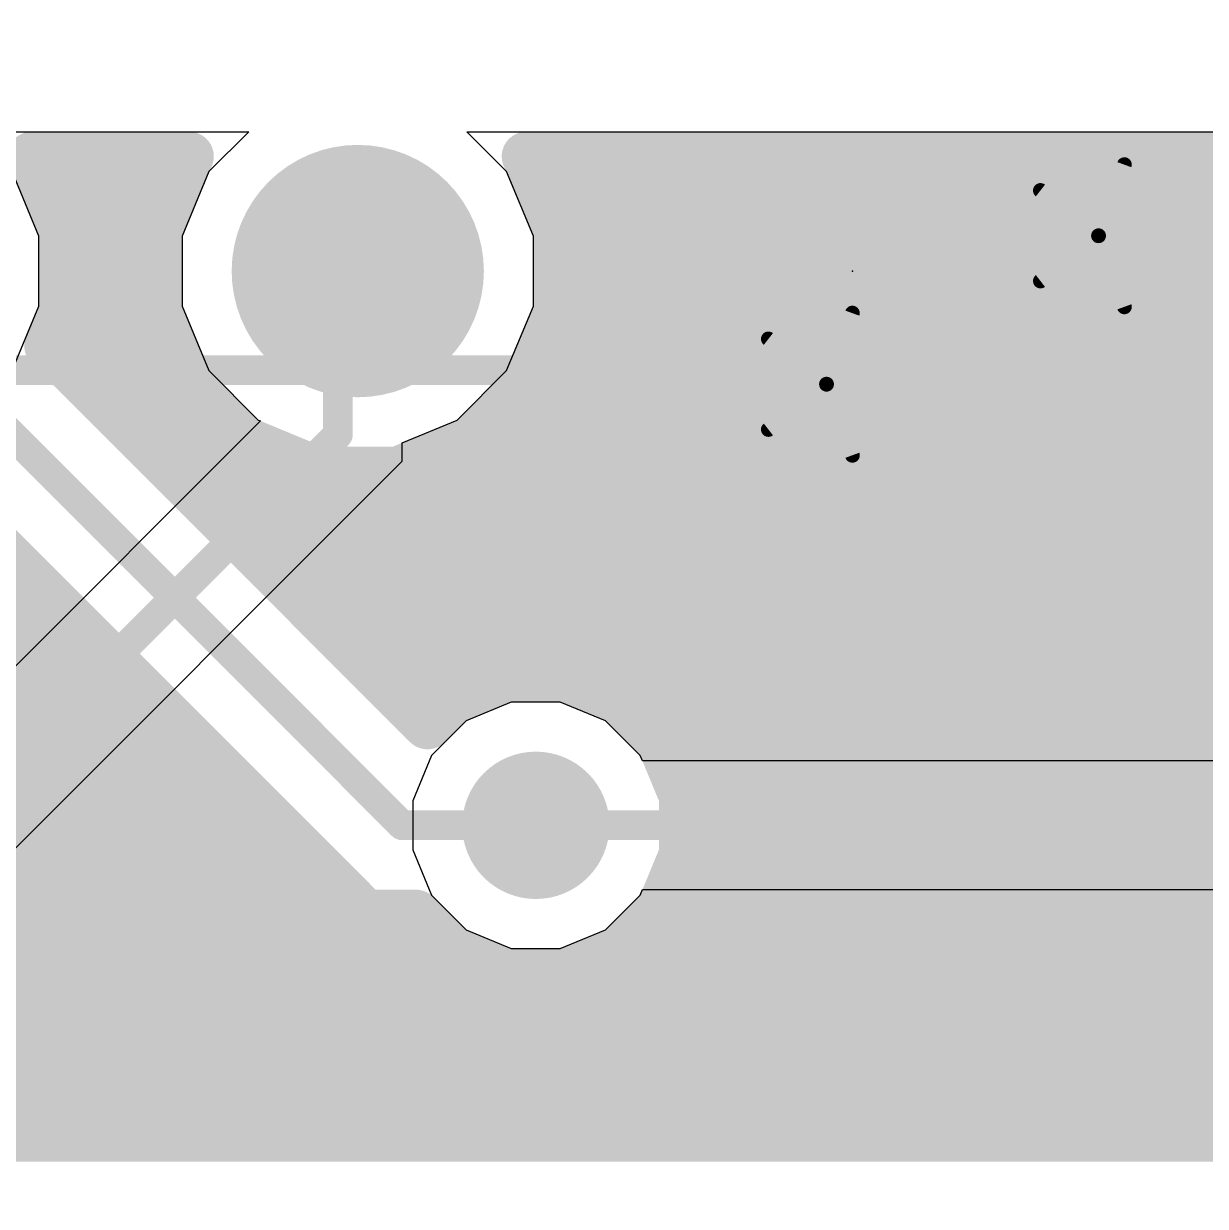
# Model space of a CAD drawing. Extents: x -1.28 to 1.28, y -1.28 to 1.27.
# Drawn here: x 0.1224 to 0.3614, y 0.576 to 0.815 of the extents above; entities that cross this region are included whole.
import ezdxf

# ---------------------------------------------------------------- set-up
doc = ezdxf.new("R2010")
doc.units = 0
for name, color, linetype in [('1', 12, 'CONTINUOUS'), ('16', 132, 'CONTINUOUS'), ('17', 110, 'CONTINUOUS'), ('18', 110, 'CONTINUOUS'), ('20', 31, 'CONTINUOUS'), ('21', 100, 'CONTINUOUS'), ('23', 53, 'CONTINUOUS'), ('51', 100, 'CONTINUOUS')]:
    doc.layers.add(name, color=color, linetype=linetype)

# ---------------------------------------------------------------- blocks, each defined once
blk = doc.blocks.new('SQUAREP')
blk.add_solid([(-0.5, -0.5), (0.5, -0.5), (-0.5, 0.5), (0.5, 0.5)])
blk = doc.blocks.new('ROUNDP')
at = {"const_width": 0.5}
blk.add_lwpolyline([(0, -0.25, 1), (0, 0.25, 1), (0, -0.25)], format="xyb", dxfattribs=at)
blk = doc.blocks.new('ROUNDV')
at = {"const_width": 0.5}
blk.add_lwpolyline([(0, -0.25, 1), (0, 0.25, 1), (0, -0.25)], format="xyb", dxfattribs=at)

msp = doc.modelspace()

# ---------------------------------------------------------------- linework, layer by layer
at = {"layer": '1'}
for points, const_width in [([(0.124334, 0.787941), (0.124106, 0.788169)], 0.01), ([(0.124106, 0.788169), (0.155894, 0.788169)], 0.01), ([(0.1305, 0.773056), (0.124334, 0.787941)], 0.01), ([(0.155666, 0.787941), (0.1495, 0.773056)], 0.01), ([(0.155894, 0.788169), (0.155666, 0.787941)], 0.01), ([(0.224334, 0.787941), (0.224106, 0.788169)], 0.01), ([(0.224106, 0.788169), (0.392971, 0.788169)], 0.01), ([(0.2305, 0.773056), (0.224334, 0.787941)], 0.01), ([(0.127624, 0.78), (0.152376, 0.78)], 0.01), ([(0.227624, 0.78), (0.956685, 0.78)], 0.01), ([(0.1305, 0.756944), (0.1305, 0.773056)], 0.01), ([(0.1495, 0.773056), (0.1495, 0.756944)], 0.01), ([(0.2305, 0.756944), (0.2305, 0.773056)], 0.01), ([(0.1305, 0.77), (0.1495, 0.77)], 0.01), ([(0.2305, 0.77), (0.964783, 0.77)], 0.01), ([(0.199, 0.653), (0.09, 0.762)], 0.006), ([(0.1305, 0.76), (0.1495, 0.76)], 0.01), ([(0.2305, 0.76), (0.972003, 0.76)], 0.01), ([(0.127574, 0.749881), (0.1305, 0.756944)], 0.01), ([(0.1495, 0.756944), (0.155666, 0.742059)], 0.01), ([(0.224334, 0.742059), (0.2305, 0.756944)], 0.01), ([(0.204093, 0.673363), (0.127574, 0.749881)], 0.01), ([(0.127623, 0.75), (0.152376, 0.75)], 0.01), ([(0.227624, 0.75), (0.979223, 0.75)], 0.01), ([(0.155666, 0.742059), (0.167059, 0.730666)], 0.01), ([(0.212941, 0.730666), (0.224334, 0.742059)], 0.01), ([(0.137456, 0.74), (0.157724, 0.74)], 0.01), ([(0.222276, 0.74), (0.986444, 0.74)], 0.01), ([(0.147456, 0.73), (0.168666, 0.73)], 0.01), ([(0.167059, 0.730666), (0.181944, 0.7245)], 0.01), ([(0.198056, 0.7245), (0.212941, 0.730666)], 0.01), ([(0.211334, 0.73), (0.993664, 0.73)], 0.01), ([(0.100876, 0.725668), (0.191544, 0.635)], 0.01), ([(0.181944, 0.7245), (0.198056, 0.7245)], 0.01), ([(0.157456, 0.72), (1.000884, 0.72)], 0.01), ([(0.167456, 0.71), (1.008104, 0.71)], 0.01), ([(-1.015325, 0.7), (0.126544, 0.7)], 0.01), ([(0.177456, 0.7), (1.015325, 0.7)], 0.01), ([(-1.022545, 0.69), (0.136544, 0.69)], 0.01), ([(0.187456, 0.69), (1.022545, 0.69)], 0.01), ([(0.220055, 0.68289), (0.209069, 0.678339)], 0.01), ([(0.231945, 0.68289), (0.220055, 0.68289)], 0.01), ([(0.242931, 0.678339), (0.231945, 0.68289)], 0.01), ([(-1.029766, 0.68), (0.146544, 0.68)], 0.01), ([(0.197456, 0.68), (0.213078, 0.68)], 0.01), ([(0.238922, 0.68), (1.029765, 0.68)], 0.01), ([(0.209069, 0.678339), (0.204093, 0.673363)], 0.01), ([(0.251339, 0.669931), (0.242931, 0.678339)], 0.01), ([(-1.036986, 0.67), (0.156544, 0.67)], 0.01), ([(0.25127, 0.67), (1.036986, 0.67)], 0.01), ([(0.25589, 0.658945), (0.251339, 0.669931)], 0.01), ([(-0.419, 0.66), (0.166544, 0.66)], 0.01), ([(0.255453, 0.66), (1.043016, 0.66)], 0.01), ([(0.25589, 0.647055), (0.25589, 0.658945)], 0.01), ([(-0.419, 0.65), (0.176544, 0.65)], 0.01), ([(0.226, 0.653), (0.199, 0.653)], 0.006), ([(0.25589, 0.65), (1.048718, 0.65)], 0.01), ([(0.251339, 0.636069), (0.25589, 0.647055)], 0.01), ([(-0.419, 0.64), (0.186544, 0.64)], 0.01), ([(0.252968, 0.64), (1.05442, 0.64)], 0.01), ([(0.242931, 0.627661), (0.251339, 0.636069)], 0.01), ([(0.191544, 0.635), (0.201729, 0.635)], 0.01), ([(0.201729, 0.635), (0.209069, 0.627661)], 0.01), ([(-0.419, 0.63), (0.206729, 0.63)], 0.01), ([(0.24527, 0.63), (1.060122, 0.63)], 0.01), ([(0.209069, 0.627661), (0.220055, 0.62311)], 0.01), ([(0.231945, 0.62311), (0.242931, 0.627661)], 0.01), ([(0.220055, 0.62311), (0.231945, 0.62311)], 0.01), ([(-0.419, 0.62), (1.065825, 0.62)], 0.01), ([(-0.419, 0.61), (1.071527, 0.61)], 0.01), ([(-0.419, 0.6), (1.077229, 0.6)], 0.01), ([(0.367, 0.59), (-0.419, 0.59)], 0.01), ([(-0.419, 0.59), (1.082931, 0.59)], 0.01)]:
    msp.add_lwpolyline(points, dxfattribs=dict(at, const_width=const_width))
for points, const_width in [([(0.125873, 0.789938, 1), (0.122339, 0.786401)], 0.005), ([(0.124106, 0.790669, 1), (0.124106, 0.785669)], 0.005), ([(0.126644, 0.788898, 1), (0.122024, 0.786985)], 0.005), ([(0.122567, 0.786173, 1), (0.126101, 0.78971)], 0.005), ([(0.153898, 0.78971, 1), (0.157433, 0.786173)], 0.005), ([(0.157975, 0.786985, 1), (0.153356, 0.788898)], 0.005), ([(0.157661, 0.786401, 1), (0.154127, 0.789938)], 0.005), ([(0.155894, 0.785669, 1), (0.155894, 0.790669)], 0.005), ([(0.225873, 0.789938, 1), (0.222339, 0.786401)], 0.005), ([(0.224106, 0.790669, 1), (0.224106, 0.785669)], 0.005), ([(0.226644, 0.788898, 1), (0.222024, 0.786985)], 0.005), ([(0.222567, 0.786173, 1), (0.226101, 0.78971)], 0.005), ([(0.127624, 0.7825, 1), (0.127624, 0.7775)], 0.005), ([(0.152376, 0.7775, 1), (0.152376, 0.7825)], 0.005), ([(0.227624, 0.7825, 1), (0.227624, 0.7775)], 0.005), ([(0.133, 0.773056, 1), (0.128, 0.773056)], 0.005), ([(0.152, 0.773056, 1), (0.147, 0.773056)], 0.005), ([(0.233, 0.773056, 1), (0.228, 0.773056)], 0.005), ([(0.1305, 0.7725, 1), (0.1305, 0.7675)], 0.005), ([(0.12819, 0.772099, 1), (0.13281, 0.774013)], 0.005), ([(0.14719, 0.774013, 1), (0.15181, 0.772099)], 0.005), ([(0.1495, 0.7675, 1), (0.1495, 0.7725)], 0.005), ([(0.2305, 0.7725, 1), (0.2305, 0.7675)], 0.005), ([(0.22819, 0.772099, 1), (0.23281, 0.774013)], 0.005), ([(0.1305, 0.7625, 1), (0.1305, 0.7575)], 0.005), ([(0.1495, 0.7575, 1), (0.1495, 0.7625)], 0.005), ([(0.2305, 0.7625, 1), (0.2305, 0.7575)], 0.005), ([(0.13281, 0.755987, 1), (0.12819, 0.757901)], 0.005), ([(0.15181, 0.757901, 1), (0.14719, 0.755987)], 0.005), ([(0.23281, 0.755987, 1), (0.22819, 0.757901)], 0.005), ([(0.128, 0.756944, 1), (0.133, 0.756944)], 0.005), ([(0.147, 0.756944, 1), (0.152, 0.756944)], 0.005), ([(0.228, 0.756944, 1), (0.233, 0.756944)], 0.005), ([(0.129342, 0.751649, 1), (0.125807, 0.748114)], 0.005), ([(0.125265, 0.750838, 1), (0.129884, 0.748925)], 0.005), ([(0.127623, 0.7525, 1), (0.127623, 0.7475)], 0.005), ([(0.152376, 0.7475, 1), (0.152376, 0.7525)], 0.005), ([(0.227624, 0.7525, 1), (0.227624, 0.7475)], 0.005), ([(0.157433, 0.743826, 1), (0.153898, 0.740291)], 0.005), ([(0.226102, 0.740291, 1), (0.222566, 0.743826)], 0.005), ([(0.137456, 0.7425, 1), (0.137456, 0.7375)], 0.005), ([(0.153356, 0.741102, 1), (0.157975, 0.743015)], 0.005), ([(0.157724, 0.7375, 1), (0.157724, 0.7425)], 0.005), ([(0.222276, 0.7425, 1), (0.222276, 0.7375)], 0.005), ([(0.222024, 0.743015, 1), (0.226644, 0.741102)], 0.005), ([(0.147456, 0.7325, 1), (0.147456, 0.7275)], 0.005), ([(0.168015, 0.732975, 1), (0.166102, 0.728356)], 0.005), ([(0.165291, 0.728898, 1), (0.168826, 0.732433)], 0.005), ([(0.168666, 0.7275, 1), (0.168666, 0.7325)], 0.005), ([(0.211334, 0.7325, 1), (0.211334, 0.7275)], 0.005), ([(0.211174, 0.732433, 1), (0.214709, 0.728898)], 0.005), ([(0.213898, 0.728356, 1), (0.211985, 0.732975)], 0.005), ([(0.181944, 0.727, 1), (0.181944, 0.722)], 0.005), ([(0.180987, 0.72219, 1), (0.182901, 0.72681)], 0.005), ([(0.197099, 0.72681, 1), (0.199013, 0.72219)], 0.005), ([(0.198056, 0.722, 1), (0.198056, 0.727)], 0.005), ([(0.157456, 0.7225, 1), (0.157456, 0.7175)], 0.005), ([(0.167456, 0.7125, 1), (0.167456, 0.7075)], 0.005), ([(0.126544, 0.6975, 1), (0.126544, 0.7025)], 0.005), ([(0.177456, 0.7025, 1), (0.177456, 0.6975)], 0.005), ([(0.136544, 0.6875, 1), (0.136544, 0.6925)], 0.005), ([(0.187456, 0.6925, 1), (0.187456, 0.6875)], 0.005), ([(0.220055, 0.68539, 1), (0.220055, 0.68039)], 0.005), ([(0.221011, 0.68058, 1), (0.219098, 0.685199)], 0.005), ([(0.232902, 0.685199, 1), (0.230989, 0.68058)], 0.005), ([(0.231945, 0.68039, 1), (0.231945, 0.68539)], 0.005), ([(0.146544, 0.6775, 1), (0.146544, 0.6825)], 0.005), ([(0.197456, 0.6825, 1), (0.197456, 0.6775)], 0.005), ([(0.213078, 0.6775, 1), (0.213078, 0.6825)], 0.005), ([(0.238922, 0.6825, 1), (0.238922, 0.6775)], 0.005), ([(0.208112, 0.680649, 1), (0.210025, 0.676029)], 0.005), ([(0.210837, 0.676571, 1), (0.207301, 0.680107)], 0.005), ([(0.244699, 0.680107, 1), (0.241163, 0.676571)], 0.005), ([(0.241974, 0.676029, 1), (0.243888, 0.680649)], 0.005), ([(0.202325, 0.675131, 1), (0.20586, 0.671595)], 0.005), ([(0.202325, 0.671595, 1), (0.20586, 0.675131)], 0.005), ([(0.156544, 0.6675, 1), (0.156544, 0.6725)], 0.005), ([(0.25127, 0.6725, 1), (0.25127, 0.6675)], 0.005), ([(0.253649, 0.670888, 1), (0.249029, 0.668974)], 0.005), ([(0.249571, 0.668163, 1), (0.253107, 0.671699)], 0.005), ([(0.166544, 0.6575, 1), (0.166544, 0.6625)], 0.005), ([(0.255453, 0.6625, 1), (0.255453, 0.6575)], 0.005), ([(0.25839, 0.658945, 1), (0.25339, 0.658945)], 0.005), ([(0.25358, 0.657989, 1), (0.258199, 0.659902)], 0.005), ([(0.176544, 0.6475, 1), (0.176544, 0.6525)], 0.005), ([(0.199, 0.6545, 1), (0.199, 0.6515)], 0.003), ([(0.197939, 0.651939, 1), (0.200061, 0.654061)], 0.003), ([(0.226, 0.6515, 1), (0.226, 0.6545)], 0.003), ([(0.25589, 0.6525, 1), (0.25589, 0.6475)], 0.005), ([(0.258199, 0.646098, 1), (0.25358, 0.648011)], 0.005), ([(0.25339, 0.647055, 1), (0.25839, 0.647055)], 0.005), ([(0.186544, 0.6375, 1), (0.186544, 0.6425)], 0.005), ([(0.252968, 0.6425, 1), (0.252968, 0.6375)], 0.005), ([(0.253107, 0.634301, 1), (0.249571, 0.637837)], 0.005), ([(0.191544, 0.6375, 1), (0.191544, 0.6325)], 0.005), ([(0.189776, 0.633232, 1), (0.193312, 0.636768)], 0.005), ([(0.203497, 0.636768, 1), (0.199962, 0.633232)], 0.005), ([(0.201729, 0.6325, 1), (0.201729, 0.6375)], 0.005), ([(0.249029, 0.637025, 1), (0.253649, 0.635112)], 0.005), ([(0.206729, 0.6275, 1), (0.206729, 0.6325)], 0.005), ([(0.24527, 0.6325, 1), (0.24527, 0.6275)], 0.005), ([(0.210025, 0.62997, 1), (0.208112, 0.625351)], 0.005), ([(0.207301, 0.625893, 1), (0.210837, 0.629428)], 0.005), ([(0.241163, 0.629428, 1), (0.244699, 0.625893)], 0.005), ([(0.243888, 0.625351, 1), (0.241974, 0.62997)], 0.005), ([(0.220055, 0.62561, 1), (0.220055, 0.62061)], 0.005), ([(0.219098, 0.620801, 1), (0.221011, 0.62542)], 0.005), ([(0.230989, 0.62542, 1), (0.232902, 0.620801)], 0.005), ([(0.231945, 0.62061, 1), (0.231945, 0.62561)], 0.005)]:
    msp.add_lwpolyline(points, format="xyb", dxfattribs=dict(at, const_width=const_width))
at = {"layer": '16'}
for p, q in [((0.112037, 0.793169), (0.167963, 0.793169)), ((0.167963, 0.793169), (0.159904, 0.785109)), ((0.220096, 0.785109), (0.212037, 0.793169)), ((0.212037, 0.793169), (0.392089, 0.793169)), ((0.125501, 0.772062), (0.120096, 0.785109)), ((0.159904, 0.785109), (0.154499, 0.772062)), ((0.225501, 0.772062), (0.220096, 0.785109)), ((0.125501, 0.757938), (0.125501, 0.772062)), ((0.154499, 0.772062), (0.154499, 0.757938)), ((0.225501, 0.757938), (0.225501, 0.772062)), ((0.120096, 0.74489), (0.125501, 0.757938)), ((0.154499, 0.757938), (0.159904, 0.74489)), ((0.220096, 0.74489), (0.225501, 0.757938)), ((0.159904, 0.74489), (0.16989, 0.734904)), ((0.210109, 0.734904), (0.220096, 0.74489)), ((0.170334, 0.73472), (0.034615, 0.599001)), ((0.16989, 0.734904), (0.170334, 0.73472)), ((0.199001, 0.730303), (0.210109, 0.734904)), ((0.199001, 0.726615), (0.199001, 0.730303)), ((0.053001, 0.580615), (0.199001, 0.726615)), ((0.221049, 0.67789), (0.211901, 0.674101)), ((0.230951, 0.67789), (0.221049, 0.67789)), ((0.240099, 0.674101), (0.230951, 0.67789)), ((0.211901, 0.674101), (0.204899, 0.667099)), ((0.247101, 0.667099), (0.240099, 0.674101)), ((0.204899, 0.667099), (0.201109, 0.657951)), ((0.247556, 0.666001), (0.247101, 0.667099)), ((0.388615, 0.666001), (0.247556, 0.666001)), ((0.201109, 0.657951), (0.201109, 0.648049)), ((0.201109, 0.648049), (0.204899, 0.638901)), ((0.204899, 0.638901), (0.211901, 0.631899)), ((0.240099, 0.631899), (0.247101, 0.638901)), ((0.247101, 0.638901), (0.247556, 0.639999)), ((0.247556, 0.639999), (0.399385, 0.639999)), ((0.211901, 0.631899), (0.221049, 0.628109)), ((0.230951, 0.628109), (0.240099, 0.631899)), ((0.221049, 0.628109), (0.230951, 0.628109))]:
    msp.add_line(p, q, dxfattribs=at)
at = {"layer": '16', "const_width": 0.006}
for points in [[(0.186, 0.762), (0.19, 0.765)], [(0.186, 0.732), (0.186, 0.762)], [(0.04, 0.586), (0.186, 0.732)], [(0.394, 0.653), (0.226, 0.653)]]:
    msp.add_lwpolyline(points, dxfattribs=at)
at = {"layer": '16', "const_width": 0.003}
for points in [[(0.1909, 0.7638, 1), (0.1891, 0.7662)], [(0.1875, 0.762, 1), (0.1845, 0.762)], [(0.1851, 0.7632, 1), (0.1869, 0.7608)], [(0.187061, 0.730939, 1), (0.184939, 0.733061)], [(0.1845, 0.732, 1), (0.1875, 0.732)], [(0.226, 0.6545, 1), (0.226, 0.6515)]]:
    msp.add_lwpolyline(points, format="xyb", dxfattribs=at)
at = {"layer": '20'}
msp.add_arc((0, -0.000471), 1.279996, 95.065, 84.935, dxfattribs=at)
at = {"layer": '21'}
for points, const_width in [([(0.339778, 0.772139), (0.345, 0.7865)], 0.003), ([(0.328028, 0.781278), (0.339778, 0.772139)], 0.003), ([(0.339778, 0.772139), (0.328028, 0.763)], 0.003), ([(0.355444, 0.772139), (0.339778, 0.772139)], 0.003), ([(0.339778, 0.772139), (0.345, 0.757778)], 0.003), ([(0.154, 0.75), (0.126, 0.75)], 0.006), ([(0.251, 0.75), (0.226, 0.75)], 0.006), ([(0.382, 0.75), (0.329, 0.75)], 0.006)]:
    msp.add_lwpolyline(points, dxfattribs=dict(at, const_width=const_width))
for points, const_width in [([(0.345705, 0.786244, 1), (0.344295, 0.786756)], 0.0015), ([(0.328488, 0.78187, 1), (0.327567, 0.780686)], 0.0015), ([(0.339778, 0.772889, 1), (0.339778, 0.771389)], 0.0015), ([(0.340483, 0.772395, 1), (0.339073, 0.771883)], 0.0015), ([(0.339073, 0.772395, 1), (0.340483, 0.771883)], 0.0015), ([(0.340238, 0.771547, 1), (0.339317, 0.772731)], 0.0015), ([(0.339317, 0.771547, 1), (0.340238, 0.772731)], 0.0015), ([(0.355444, 0.771389, 1), (0.355444, 0.772889)], 0.0015), ([(0.327567, 0.763592, 1), (0.328488, 0.762408)], 0.0015), ([(0.344295, 0.757521, 1), (0.345705, 0.758034)], 0.0015), ([(0.126, 0.7515, 1), (0.126, 0.7485)], 0.003), ([(0.154, 0.7485, 1), (0.154, 0.7515)], 0.003), ([(0.226, 0.7515, 1), (0.226, 0.7485)], 0.003), ([(0.251, 0.7485, 1), (0.251, 0.7515)], 0.003), ([(0.329, 0.7515, 1), (0.329, 0.7485)], 0.003)]:
    msp.add_lwpolyline(points, format="xyb", dxfattribs=dict(at, const_width=const_width))
at = {"layer": '23'}
msp.add_point((0.29, 0.765), dxfattribs=at)
at = {"layer": '51'}
for points, const_width in [([(0.205, 0.781), (0.174, 0.78)], 0.006), ([(0.206, 0.745), (0.205, 0.781)], 0.006), ([(0.305, 0.781), (0.274, 0.78)], 0.006), ([(0.306, 0.745), (0.305, 0.781)], 0.006), ([(0.174, 0.78), (0.174, 0.745)], 0.006), ([(0.274, 0.78), (0.274, 0.745)], 0.006), ([(0.284778, 0.742139), (0.29, 0.7565)], 0.003), ([(0.273028, 0.751278), (0.284778, 0.742139)], 0.003), ([(0.378, 0.745), (-0.398, 0.745)], 0.006), ([(0.174, 0.745), (0.206, 0.745)], 0.006), ([(0.274, 0.745), (0.306, 0.745)], 0.006), ([(0.284778, 0.742139), (0.273028, 0.733)], 0.003), ([(0.300444, 0.742139), (0.284778, 0.742139)], 0.003), ([(0.284778, 0.742139), (0.29, 0.727778)], 0.003)]:
    msp.add_lwpolyline(points, dxfattribs=dict(at, const_width=const_width))
for points, const_width in [([(0.206499, 0.781042, 1), (0.203501, 0.780958)], 0.003), ([(0.205048, 0.779501, 1), (0.204952, 0.782499)], 0.003), ([(0.306499, 0.781042, 1), (0.303501, 0.780958)], 0.003), ([(0.305048, 0.779501, 1), (0.304952, 0.782499)], 0.003), ([(0.1755, 0.78, 1), (0.1725, 0.78)], 0.003), ([(0.173952, 0.781499, 1), (0.174048, 0.778501)], 0.003), ([(0.2755, 0.78, 1), (0.2725, 0.78)], 0.003), ([(0.273952, 0.781499, 1), (0.274048, 0.778501)], 0.003), ([(0.290705, 0.756244, 1), (0.289295, 0.756756)], 0.0015), ([(0.273488, 0.75187, 1), (0.272567, 0.750686)], 0.0015), ([(0.174, 0.7465, 1), (0.174, 0.7435)], 0.003), ([(0.1725, 0.745, 1), (0.1755, 0.745)], 0.003), ([(0.204501, 0.744958, 1), (0.207499, 0.745042)], 0.003), ([(0.206, 0.7435, 1), (0.206, 0.7465)], 0.003), ([(0.274, 0.7465, 1), (0.274, 0.7435)], 0.003), ([(0.2725, 0.745, 1), (0.2755, 0.745)], 0.003), ([(0.304501, 0.744958, 1), (0.307499, 0.745042)], 0.003), ([(0.306, 0.7435, 1), (0.306, 0.7465)], 0.003), ([(0.284778, 0.742889, 1), (0.284778, 0.741389)], 0.0015), ([(0.285483, 0.742395, 1), (0.284073, 0.741883)], 0.0015), ([(0.285238, 0.741547, 1), (0.284317, 0.742731)], 0.0015), ([(0.284317, 0.741547, 1), (0.285238, 0.742731)], 0.0015), ([(0.300444, 0.741389, 1), (0.300444, 0.742889)], 0.0015), ([(0.284073, 0.742395, 1), (0.285483, 0.741883)], 0.0015), ([(0.272567, 0.733592, 1), (0.273488, 0.732408)], 0.0015), ([(0.289295, 0.727521, 1), (0.290705, 0.728034)], 0.0015)]:
    msp.add_lwpolyline(points, format="xyb", dxfattribs=dict(at, const_width=const_width))

# ---------------------------------------------------------------- block references
at = {"layer": '17', "xscale": 0.051, "yscale": 0.051, "rotation": 270}
for name, p in [('ROUNDP', (0.19, 0.765)), ('ROUNDP', (0.19, 0.765)), ('SQUAREP', (0.29, 0.765)), ('SQUAREP', (0.29, 0.765))]:
    msp.add_blockref(name, p, dxfattribs=at)
at = {"layer": '18', "xscale": 0.02978, "yscale": 0.02978}
msp.add_blockref('ROUNDV', (0.226, 0.653), dxfattribs=at)
msp.add_blockref('ROUNDV', (0.226, 0.653), dxfattribs=at)

doc.saveas('drawing.dxf')
